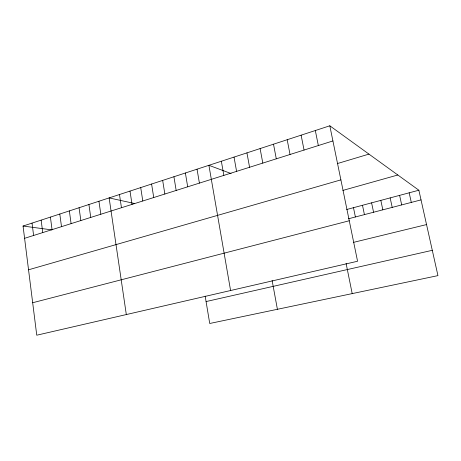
<?xml version="1.0" encoding="UTF-8"?>
<svg xmlns="http://www.w3.org/2000/svg" width="461" height="461" viewBox="0 0 461 461"><rect width="100%" height="100%" fill="white"/><g stroke="black" fill="none" stroke-linecap="round" stroke-linejoin="round"><path stroke-width="0.69" d="M329.811 125.795L357.569 261.249L36.753 335.205L23.05 226.04L329.811 125.795L418.87 190.226L437.95 275.62L209.732 323.484L205.168 296.129M24.594 238.32L332.917 140.945M337.521 163.528L368.95 154.112M28.542 269.8L340.892 179.871M342.857 190.416L397.826 175.001M346.632 209.513L418.87 190.226M348.528 218.762L421.026 199.884M32.679 302.733L349.271 220.761M353.368 242.405L426.546 224.57M206.079 301.563L432.297 250.317M23.05 226.04L51.92 229.901M134.624 203.52L109.124 197.913L126.32 314.558M231.111 173.549L208.902 165.309L230.586 290.522M409.178 192.813L411.304 202.414M399.612 195.372L401.698 204.915M390.156 197.89L392.207 207.387M380.821 200.385L382.837 209.83M371.595 202.846L373.577 212.239M362.484 205.278L364.432 214.619M353.478 207.686L355.396 216.975M346.096 263.421L352.192 293.605M315.324 130.532L318.344 145.549M301.114 135.177L304.053 150.061M287.18 139.729L290.038 154.487M273.511 144.195L276.289 158.826M260.102 148.575L262.805 163.085M272.117 280.495L277.401 309.291M246.94 152.879L249.574 167.268M234.027 157.097L236.591 171.365M221.349 161.241L223.844 175.393M197.037 169.181L199.406 183.109M185.38 172.99L187.69 186.809M173.924 176.736L176.171 190.445M162.664 180.418L164.854 194.023M151.594 184.031L153.732 197.539M140.709 187.592L142.789 200.99M130.002 191.09L132.036 204.39M119.48 194.53L121.456 207.727M98.936 201.238L100.821 214.244M88.915 204.517L90.754 217.425M79.056 207.738L80.848 220.554M69.352 210.908L71.098 223.631M59.797 214.031L61.503 226.662M50.399 217.102L52.058 229.647M41.138 220.128L42.758 232.58M32.028 223.107L33.607 235.473"/></g></svg>
